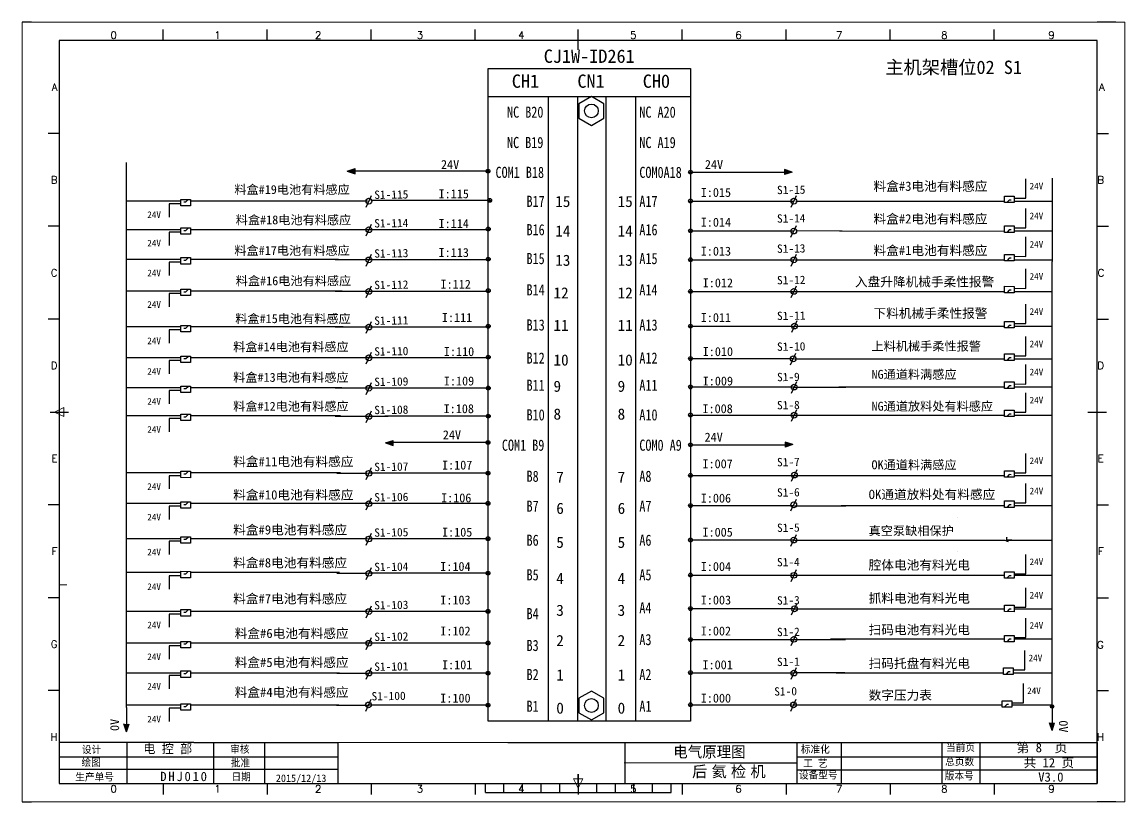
# Model space of a CAD drawing. Extents: x -471 to 3265, y -2399 to 467.
# Drawn here: x 704 to 1298, y -955 to -535 of the extents above; entities that cross this region are included whole.
import ezdxf
from ezdxf.enums import TextEntityAlignment as Align

# ---------------------------------------------------------------- set-up
doc = ezdxf.new("R2010")
doc.units = 0
doc.header["$MEASUREMENT"] = 0
doc.linetypes.add('ACAD_ISO02W100', pattern=[15, 12, -3])
doc.layers.add('1', color=3, linetype='Continuous', lineweight=20)
doc.layers.add('AE_BOR', color=1, linetype='Continuous')
doc.layers.add('SYMS', color=7, linetype='Continuous')
doc.styles.add('HZ', font='SimSun.ttf', dxfattribs={"width": 0.8})
doc.styles.add('WD', font='romans.shx', dxfattribs={"bigfont": 'gbcbig.shx'})
doc.styles.add('样式 2', font='NSimSun.ttf')

# ---------------------------------------------------------------- blocks, each defined once
blk = doc.blocks.new('WDDOT')
blk.add_hatch(color=256).paths.add_polyline_path([(0.5, 0, 1), (-0.5, 0, 1)])
blk.add_circle((0, 0), 0.5)
blk = doc.blocks.new('gb_a2_a')
for p, q in [((584, 410), (25, 410)), ((25, 410), (25, 10)), ((584, 10), (584, 410)), ((25, 10), (584, 10))]:
    blk.add_line(p, q)
at = {"lineweight": 9, "ltscale": 0.1}
blk.add_line((25, 116.86), (29, 116.86), dxfattribs=at)
at = {"layer": 'AE_BOR', "lineweight": 30}
for p, q in [((10, 420), (4.93, 420)), ((594, 420), (584, 420)), ((4.93, 0), (10, 0)), ((594, 0), (584, 0))]:
    blk.add_line(p, q, dxfattribs=at)
at = {"layer": 'AE_BOR', "color": 1, "lineweight": 15}
for p, q in [((4.93, 420), (598.93, 420)), ((4.93, 0), (4.93, 420)), ((598.93, 420), (598.93, 0)), ((22.5, 210), (27.5, 212.5)), ((27.5, 207.5), (22.5, 210)), ((27.5, 212.5), (27.5, 207.5)), ((304.5, 7.5), (302, 12.5)), ((302, 12.5), (307, 12.5)), ((307, 12.5), (304.5, 7.5)), ((598.93, 0), (4.93, 0))]:
    blk.add_line(p, q, dxfattribs=at)
at = {"layer": 'AE_BOR'}
for p, q in [((81, 410), (81, 416)), ((137, 410), (137, 416)), ((193, 410), (193, 416)), ((249, 410), (249, 416)), ((304.5, 410), (304.5, 416)), ((360.5, 410), (360.5, 416)), ((416.5, 410), (416.5, 416)), ((472.5, 410), (472.5, 416)), ((528.5, 410), (528.5, 416)), ((25, 360), (19, 360)), ((584, 360), (590, 360)), ((25, 310), (19, 310)), ((584, 310), (590, 310)), ((25, 260), (19, 260)), ((584, 260), (590, 260)), ((25, 160), (19, 160)), ((584, 160), (590, 160)), ((25, 110), (19, 110)), ((584, 110), (590, 110)), ((25, 60), (19, 60)), ((584, 60), (590, 60)), ((81, 10), (81, 4)), ((137, 10), (137, 4)), ((193, 10), (193, 4)), ((249, 10), (249, 4)), ((304.5, 10), (304.5, 4)), ((360.5, 10), (360.5, 4)), ((416.5, 10), (416.5, 4)), ((472.5, 10), (472.5, 4)), ((528.5, 10), (528.5, 4))]:
    blk.add_line(p, q, dxfattribs=at)
at = {"layer": 'AE_BOR', "color": 2, "lineweight": 30}
for p, q in [((304.5, 405), (304.5, 415)), ((20, 210), (30, 210)), ((579, 210), (589, 210)), ((304.5, 10), (304.5, 15)), ((304.5, 15), (304.5, 5)), ((254.5, 5), (254.5, 10)), ((264.5, 5), (264.5, 10)), ((274.5, 5), (274.5, 10)), ((284.5, 5), (284.5, 10)), ((294.5, 5), (294.5, 10)), ((304.5, 10), (304.5, 5)), ((314.5, 5), (314.5, 10)), ((324.5, 5), (324.5, 10)), ((334.5, 5), (334.5, 10)), ((344.5, 5), (344.5, 10)), ((354.5, 5), (354.5, 10)), ((254.5, 5), (354.5, 5))]:
    blk.add_line(p, q, dxfattribs=at)
at = {"layer": 'AE_BOR', "style": 'WD'}
for s, p in [('0', (54.27, 411)), ('1', (110.12, 411)), ('2', (164.42, 411)), ('3', (219.22, 411)), ('4', (273.82, 411)), ('5', (334.12, 411)), ('6', (390.81, 411)), ('7', (445.01, 411)), ('8', (501.67, 411)), ('9', (559.4, 411)), ('0', (54.27, 5)), ('1', (110.12, 5)), ('2', (164.42, 5)), ('3', (219.22, 5)), ('4', (273.82, 5)), ('5', (334.12, 5)), ('6', (390.81, 5)), ('7', (445.01, 5)), ('8', (501.67, 5)), ('9', (559.4, 5))]:
    blk.add_text(s, height=4, dxfattribs=at).set_placement(p, align=Align.CENTER)
for s, p in [('A', (24, 385)), ('A', (588.05, 385)), ('B', (24, 335)), ('B', (587.67, 335)), ('C', (24, 285)), ('C', (587.86, 285)), ('D', (24, 235)), ('D', (587.67, 235)), ('E', (24, 185)), ('E', (587.48, 185)), ('F', (24, 135)), ('F', (587.48, 135)), ('F', (587.48, 135)), ('G', (24, 85)), ('G', (587.48, 84.56)), ('H', (24, 35)), ('H', (587.67, 35))]:
    blk.add_text(s, height=4, dxfattribs=at).set_placement(p, align=Align.MIDDLE_RIGHT)
blk = doc.blocks.new('*U109')
at = {"linetype": 'ByBlock'}
for p, q in [((-1911.92, -782.07), (-1910.06, -782.07)), ((-1910.06, -782.07), (-1908.18, -782.88)), ((-1909.23, -780.45), (-1909.23, -780.67)), ((-1909.23, -780.45), (-1908.92, -780.84)), ((-1909.23, -780.84), (-1909.23, -781.05)), ((-1909.23, -781.23), (-1909.23, -781.44)), ((-1909.23, -781.61), (-1909.23, -781.83)), ((-1909.23, -782), (-1909.23, -782.21)), ((-1909.23, -782.38), (-1909.23, -782.43)), ((-1908.52, -783.07), (-1908.52, -782.07)), ((-1906.25, -782.07), (-1908.52, -782.07))]:
    blk.add_line(p, q, dxfattribs=at)

msp = doc.modelspace()

# ---------------------------------------------------------------- hatches: boundary and pattern name
for points in [[(879.56, -615.74), (883.8, -614.38), (883.8, -617.1)], [(1119.28, -616.26), (1115.04, -617.62), (1115.04, -614.9)], [(900.14, -762.09), (904.38, -760.73), (904.38, -763.45)], [(1119.65, -763), (1115.41, -764.36), (1115.41, -761.64)], [(760.72, -917.62), (759.36, -913.38), (762.08, -913.38)], [(1259.25, -917.03), (1257.89, -912.79), (1260.61, -912.79)]]:
    msp.add_hatch(color=256).paths.add_polyline_path(points)
h = msp.add_hatch(color=256)
edge = h.paths.add_edge_path()
edge.add_arc((1259.23, -904.06), 0.944, 0, 360)

# ---------------------------------------------------------------- linework, layer by layer
for p, q in [((955.43, -575.56), (1064.5, -575.56)), ((760.7, -904.65), (760.7, -611.16)), ((879.56, -615.74), (883.8, -614.38)), ((879.56, -615.74), (883.8, -617.1)), ((955.43, -615.71), (883.71, -615.71)), ((883.8, -617.1), (883.8, -614.38)), ((1064.5, -616.28), (1115.27, -616.28)), ((1119.28, -616.26), (1115.04, -614.9)), ((1115.04, -614.9), (1115.04, -617.62)), ((1119.28, -616.26), (1115.04, -617.62)), ((889.8, -635.21), (892.75, -628.82)), ((1118.7, -635.21), (1121.65, -628.82)), ((1233.62, -632.66), (1233.63, -629.18)), ((1233.63, -629.18), (1238.85, -629.19)), ((1238.85, -629.19), (1238.84, -632.67)), ((789.98, -631.81), (760.7, -631.81)), ((789.97, -634.4), (789.98, -630.91)), ((795.19, -634.41), (789.97, -634.4)), ((789.98, -630.91), (795.2, -630.93)), ((795.2, -630.93), (795.19, -634.41)), ((876.64, -631.81), (795.2, -631.81)), ((873.13, -631.74), (890.45, -631.74)), ((956.31, -631.47), (892.34, -631.47)), ((1064.5, -631.82), (1119.79, -631.82)), ((1145.56, -631.92), (1233.63, -631.84)), ((1238.84, -632.67), (1233.62, -632.66)), ((1238.84, -631.84), (1259.17, -631.82)), ((789.98, -647.27), (760.7, -647.27)), ((789.97, -649.71), (789.98, -646.22)), ((789.98, -646.22), (795.2, -646.24)), ((795.2, -646.24), (795.19, -649.72)), ((874.2, -647.27), (795.2, -647.27)), ((873.13, -647.19), (955.19, -647.19)), ((889.8, -650.59), (892.75, -644.2)), ((1118.58, -651.3), (1121.53, -644.92)), ((1233.62, -648.71), (1233.63, -645.22)), ((1233.63, -645.22), (1238.85, -645.24)), ((1238.85, -645.24), (1238.84, -648.72)), ((795.19, -649.72), (789.97, -649.71)), ((1064.44, -647.88), (1119.67, -647.88)), ((1146.09, -648), (1121.22, -647.94)), ((1144.9, -648), (1233.63, -647.9)), ((1238.84, -648.72), (1233.62, -648.71)), ((1238.84, -647.9), (1259.17, -647.88)), ((789.98, -663.35), (760.7, -663.35)), ((789.97, -665.78), (789.98, -662.3)), ((789.98, -662.3), (795.2, -662.31)), ((795.2, -662.31), (795.19, -665.8)), ((874.83, -663.35), (795.2, -663.35)), ((873.13, -663.38), (955.62, -663.38)), ((889.8, -666.83), (892.75, -660.44)), ((1064.5, -663.45), (1120.04, -663.45)), ((1118.7, -666.83), (1121.65, -660.44)), ((1143.29, -663.45), (1233.63, -663.45)), ((1233.62, -664.01), (1233.63, -660.53)), ((1238.84, -664.02), (1233.62, -664.01)), ((1233.63, -660.53), (1238.85, -660.54)), ((1238.85, -660.54), (1238.84, -664.02)), ((1238.84, -663.45), (1259.19, -663.45)), ((1259.23, -731.92), (1259.23, -664.39)), ((795.19, -665.8), (789.97, -665.78)), ((789.98, -680.35), (760.7, -680.35)), ((789.97, -682.75), (789.98, -679.27)), ((795.19, -682.77), (789.97, -682.75)), ((789.98, -679.27), (795.2, -679.29)), ((795.2, -679.29), (795.19, -682.77)), ((876.82, -680.35), (795.2, -680.35)), ((873.13, -680.37), (955.51, -680.37)), ((889.8, -683.8), (892.75, -677.41)), ((1064.5, -680.48), (1119.93, -680.48)), ((1118.7, -683.8), (1121.65, -677.41)), ((1233.62, -681.24), (1233.63, -677.76)), ((1238.84, -681.25), (1233.62, -681.24)), ((1233.63, -677.76), (1238.85, -677.77)), ((1238.85, -677.77), (1238.84, -681.25)), ((789.98, -699.53), (760.7, -699.53)), ((789.97, -702.33), (789.98, -698.85)), ((789.98, -698.85), (795.2, -698.86)), ((795.2, -698.86), (795.19, -702.34)), ((877.34, -699.53), (795.2, -699.53)), ((873.13, -699.51), (955.51, -699.51)), ((889.8, -703.02), (892.75, -696.63)), ((1064.5, -699.21), (1119.93, -699.21)), ((1119, -702.48), (1121.95, -696.1)), ((1233.62, -700.19), (1233.63, -696.71)), ((1238.84, -700.2), (1233.62, -700.19)), ((1233.63, -696.71), (1238.85, -696.72)), ((1238.85, -696.72), (1238.84, -700.2)), ((795.19, -702.34), (789.97, -702.33)), ((789.98, -716.21), (760.7, -716.21)), ((789.97, -718.8), (789.98, -715.32)), ((789.98, -715.32), (795.2, -715.34)), ((795.2, -715.34), (795.19, -718.82)), ((875.14, -716.21), (795.2, -716.21)), ((873.13, -716.17), (955.4, -716.17)), ((889.8, -719.58), (892.75, -713.2)), ((1064.5, -716.68), (1119.93, -716.68)), ((1118.34, -720.12), (1121.3, -713.73)), ((1233.62, -717.63), (1233.63, -714.15)), ((1238.84, -717.65), (1233.62, -717.63)), ((1233.63, -714.15), (1238.85, -714.17)), ((1238.85, -714.17), (1238.84, -717.65)), ((795.19, -718.82), (789.97, -718.8)), ((889.8, -735.96), (892.75, -729.58)), ((1118.82, -735.31), (1121.77, -728.93)), ((1233.62, -732.75), (1233.63, -729.27)), ((1233.63, -729.27), (1238.85, -729.28)), ((1238.85, -729.28), (1238.84, -732.76)), ((789.98, -732.5), (760.7, -732.5)), ((789.97, -734.97), (789.98, -731.49)), ((795.19, -734.99), (789.97, -734.97)), ((789.98, -731.49), (795.2, -731.5)), ((795.2, -731.5), (795.19, -734.99)), ((876.61, -732.5), (795.2, -732.5)), ((873.13, -732.51), (901.49, -732.51)), ((956.31, -732.56), (899.73, -732.56)), ((1064.5, -731.92), (1119.93, -731.92)), ((1238.84, -732.76), (1233.62, -732.75)), ((1259.23, -904.06), (1259.23, -731.92)), ((789.98, -747.57), (760.7, -747.57)), ((789.97, -750.06), (789.98, -746.58)), ((789.98, -746.58), (795.2, -746.59)), ((795.2, -746.59), (795.19, -750.08)), ((876.02, -747.57), (795.2, -747.57)), ((873.13, -747.64), (901.65, -747.64)), ((889.8, -751.11), (892.75, -744.72)), ((956.31, -747.7), (899.83, -747.7)), ((1064.5, -747.07), (1119.93, -747.07)), ((1118.82, -750.46), (1121.77, -744.07)), ((1233.62, -747.91), (1233.63, -744.43)), ((1238.84, -747.93), (1233.62, -747.91)), ((1233.63, -744.43), (1238.85, -744.44)), ((1238.85, -744.44), (1238.84, -747.93)), ((795.19, -750.08), (789.97, -750.06)), ((900.14, -762.09), (904.38, -760.73)), ((900.14, -762.09), (904.38, -763.45)), ((955.43, -761.87), (904.23, -761.87)), ((904.38, -763.45), (904.38, -760.73)), ((1064.5, -763.12), (1115.27, -763.12)), ((1119.65, -763), (1115.41, -761.64)), ((1115.41, -761.64), (1115.41, -764.36)), ((1119.65, -763), (1115.41, -764.36)), ((789.97, -780.8), (789.98, -777.32)), ((789.98, -777.32), (795.2, -777.34)), ((795.2, -777.34), (795.19, -780.82)), ((889.8, -781.79), (892.75, -775.4)), ((1118.94, -782.75), (1121.89, -776.36)), ((1233.62, -780.56), (1233.63, -777.07)), ((1233.63, -777.07), (1238.85, -777.09)), ((1238.85, -777.09), (1238.84, -780.57)), ((789.98, -778.27), (760.7, -778.27)), ((795.19, -780.82), (789.97, -780.8)), ((875.89, -778.27), (795.2, -778.27)), ((874.01, -778.35), (890.5, -778.35)), ((955.43, -778.4), (891.3, -778.4)), ((1064.5, -779.58), (1119.93, -779.58)), ((1238.84, -780.57), (1233.62, -780.56)), ((789.98, -794.65), (760.7, -794.65)), ((789.97, -797.27), (789.98, -793.79)), ((789.98, -793.79), (795.2, -793.8)), ((795.2, -793.8), (795.19, -797.28)), ((875.88, -794.65), (795.2, -794.65)), ((874.01, -794.6), (890.72, -794.6)), ((889.8, -798.13), (892.75, -791.74)), ((955.43, -794.65), (891.3, -794.65)), ((1064.5, -795.84), (1119.93, -795.84)), ((1118.58, -798.73), (1121.53, -792.34)), ((1233.62, -796.82), (1233.63, -793.34)), ((1233.63, -793.34), (1238.85, -793.35)), ((1238.85, -793.35), (1238.84, -796.84)), ((795.19, -797.28), (789.97, -797.27)), ((1238.84, -796.84), (1233.62, -796.82)), ((1208.04, -802.46), (1208.04, -802.46)), ((789.98, -813.69), (760.7, -813.69)), ((789.97, -816.09), (789.98, -812.61)), ((789.98, -812.61), (795.2, -812.62)), ((795.2, -812.62), (795.19, -816.1)), ((875.32, -813.69), (795.2, -813.69)), ((874.01, -813.63), (890.45, -813.63)), ((889.8, -817.14), (892.75, -810.75)), ((955.43, -813.69), (891.3, -813.69)), ((1118.58, -817.74), (1121.53, -811.35)), ((795.19, -816.1), (789.97, -816.09)), ((1064.5, -814.37), (1119.93, -814.37)), ((1208.04, -820.46), (1208.04, -820.46)), ((789.97, -834.72), (789.98, -831.24)), ((789.98, -831.24), (795.2, -831.25)), ((795.2, -831.25), (795.19, -834.73)), ((889.8, -835.65), (892.75, -829.26)), ((1118.62, -836.72), (1121.58, -830.33)), ((1233.62, -834.96), (1233.63, -831.48)), ((1233.63, -831.48), (1238.85, -831.49)), ((1238.85, -831.49), (1238.84, -834.97)), ((789.98, -831.95), (760.7, -831.95)), ((795.19, -834.73), (789.97, -834.72)), ((875.36, -831.95), (795.2, -831.95)), ((874.05, -832.18), (890.52, -832.18)), ((955.43, -832.24), (891.33, -832.24)), ((1064.5, -833.27), (1119.93, -833.27)), ((1238.84, -834.97), (1233.62, -834.96)), ((1118.93, -854.74), (1121.88, -848.35)), ((789.98, -852.82), (760.7, -852.82)), ((789.97, -855.35), (789.98, -851.87)), ((795.19, -855.37), (789.97, -855.35)), ((789.98, -851.87), (795.2, -851.88)), ((795.2, -851.88), (795.19, -855.37)), ((875.92, -852.82), (795.2, -852.82)), ((874.05, -852.76), (890.5, -852.76)), ((889.8, -856.26), (892.75, -849.87)), ((955.43, -852.82), (891.33, -852.82)), ((1064.5, -851.32), (1119.93, -851.32)), ((1233.62, -852.96), (1233.63, -849.48)), ((1238.84, -852.97), (1233.62, -852.96)), ((1233.63, -849.48), (1238.85, -849.49)), ((1238.85, -849.49), (1238.84, -852.97)), ((889.8, -873.26), (892.75, -866.88)), ((1118.7, -871.19), (1121.65, -864.81)), ((1233.62, -869.23), (1233.63, -865.75)), ((1233.63, -865.75), (1238.85, -865.77)), ((1238.85, -865.77), (1238.84, -869.25)), ((789.98, -869.86), (760.7, -869.86)), ((789.97, -872.44), (789.98, -868.96)), ((795.19, -872.45), (789.97, -872.44)), ((789.98, -868.96), (795.2, -868.97)), ((795.2, -868.97), (795.19, -872.45)), ((876.19, -869.86), (795.2, -869.86)), ((874.33, -869.8), (890.95, -869.8)), ((955.43, -869.86), (891.61, -869.86)), ((1064.5, -868.01), (1119.76, -868.01)), ((1238.84, -869.25), (1233.62, -869.23)), ((789.97, -888.39), (789.98, -884.9)), ((789.98, -884.9), (795.2, -884.92)), ((795.2, -884.92), (795.19, -888.4)), ((889.8, -889.36), (892.75, -882.97)), ((1118.7, -889.36), (1121.65, -882.97)), ((1233.08, -886.77), (1233.09, -883.29)), ((1233.09, -883.29), (1238.31, -883.3)), ((1238.31, -883.3), (1238.3, -886.78)), ((789.98, -886.07), (760.7, -886.07)), ((795.19, -888.4), (789.97, -888.39)), ((875.35, -886.07), (795.2, -886.07)), ((874.05, -886.01), (890.65, -886.01)), ((955.43, -886.07), (891.33, -886.07)), ((1064.5, -885.83), (1119.76, -885.83)), ((1238.3, -886.78), (1233.08, -886.77)), ((789.97, -906.07), (789.98, -902.59)), ((789.98, -902.59), (795.2, -902.6)), ((795.2, -902.6), (795.19, -906.08)), ((889.58, -906.53), (892.51, -900.13)), ((1118.48, -906.53), (1121.41, -900.13)), ((1232.3, -904.41), (1232.31, -900.93)), ((1232.31, -900.93), (1237.53, -900.95)), ((1237.53, -900.95), (1237.52, -904.43)), ((789.98, -903.31), (760.7, -903.31)), ((760.7, -904.65), (760.7, -913.36)), ((795.19, -906.08), (789.97, -906.07)), ((875.08, -903.31), (795.2, -903.31)), ((873.77, -903.25), (890.46, -903.25)), ((955.43, -903.31), (891.06, -903.31)), ((1064.5, -903.1), (1119.2, -903.1)), ((1237.52, -904.43), (1232.3, -904.41)), ((1259.23, -904.06), (1259.23, -912.77)), ((760.72, -917.62), (759.36, -913.38)), ((760.72, -917.62), (762.08, -913.38)), ((1259.25, -917.03), (1257.89, -912.79)), ((1259.25, -917.03), (1260.61, -912.79)), ((796.97, -923.44), (724.53, -923.44)), ((724.53, -923.44), (724.53, -945.44)), ((760.81, -923.44), (760.81, -945.44)), ((796.97, -923.44), (874.58, -923.44)), ((807.57, -923.44), (807.57, -945.44)), ((835.02, -923.44), (835.02, -945.44)), ((874.58, -923.44), (874.58, -945.44)), ((966.07, -923.44), (1085.97, -923.44)), ((1029.13, -923.44), (1029.13, -945.44)), ((1085.97, -923.44), (1223.54, -923.44)), ((1121.76, -923.44), (1121.76, -945.44)), ((1223.54, -923.44), (1283.53, -923.44)), ((1085.97, -934.44), (1121.73, -934.44)), ((724.53, -945.44), (1283.53, -945.44))]:
    msp.add_line(p, q)
at = {"lineweight": -3}
for p, q in [((954.39, -615.71), (956.47, -615.71)), ((955.43, -614.67), (955.43, -616.75)), ((1063.47, -616.28), (1065.54, -616.28)), ((1064.5, -615.24), (1064.5, -617.31)), ((955.27, -631.47), (957.35, -631.47)), ((956.31, -630.43), (956.31, -632.51)), ((1063.47, -631.82), (1065.54, -631.82)), ((1064.5, -630.78), (1064.5, -632.86)), ((954.51, -646.93), (956.59, -646.93)), ((955.55, -645.89), (955.55, -647.97)), ((1064.5, -646.84), (1064.5, -648.91)), ((1063.47, -647.88), (1065.54, -647.88)), ((954.51, -663.11), (956.59, -663.11)), ((955.55, -662.07), (955.55, -664.15)), ((1063.47, -663.45), (1065.54, -663.45)), ((1064.5, -662.41), (1064.5, -664.49)), ((954.51, -680.11), (956.59, -680.11)), ((955.55, -679.07), (955.55, -681.15)), ((1063.47, -680.48), (1065.54, -680.48)), ((1064.5, -679.44), (1064.5, -681.52)), ((954.51, -699.25), (956.59, -699.25)), ((955.55, -698.21), (955.55, -700.29)), ((1063.47, -699.21), (1065.54, -699.21)), ((1064.5, -698.17), (1064.5, -700.25)), ((954.51, -715.91), (956.59, -715.91)), ((955.55, -714.87), (955.55, -716.95)), ((1063.47, -716.68), (1065.54, -716.68)), ((1064.5, -715.64), (1064.5, -717.72)), ((954.51, -732.56), (956.59, -732.56)), ((955.55, -731.53), (955.55, -733.6)), ((1063.47, -731.92), (1065.54, -731.92)), ((1064.5, -730.88), (1064.5, -732.95)), ((954.51, -747.7), (956.59, -747.7)), ((955.55, -746.66), (955.55, -748.74)), ((1063.47, -747.07), (1065.54, -747.07)), ((1064.5, -746.03), (1064.5, -748.11)), ((954.39, -761.87), (956.47, -761.87)), ((955.43, -760.83), (955.43, -762.91)), ((1063.47, -763.12), (1065.54, -763.12)), ((1064.5, -762.08), (1064.5, -764.15)), ((955.43, -777.36), (955.43, -779.44)), ((954.39, -778.4), (956.47, -778.4)), ((1063.47, -779.58), (1065.54, -779.58)), ((1064.5, -778.54), (1064.5, -780.61)), ((954.39, -794.65), (956.47, -794.65)), ((955.43, -793.62), (955.43, -795.69)), ((1063.47, -795.84), (1065.54, -795.84)), ((1064.5, -794.8), (1064.5, -796.88)), ((954.39, -813.69), (956.47, -813.69)), ((955.43, -812.65), (955.43, -814.73)), ((1064.5, -813.33), (1064.5, -815.41)), ((1063.47, -814.37), (1065.54, -814.37)), ((955.43, -831.2), (955.43, -833.28)), ((954.39, -832.24), (956.47, -832.24)), ((1063.47, -833.27), (1065.54, -833.27)), ((1064.5, -832.23), (1064.5, -834.31)), ((954.39, -852.82), (956.47, -852.82)), ((955.43, -851.78), (955.43, -853.86)), ((1063.47, -851.32), (1065.54, -851.32)), ((1064.5, -850.29), (1064.5, -852.36)), ((1064.5, -866.97), (1064.5, -869.05)), ((954.39, -869.86), (956.47, -869.86)), ((955.43, -868.82), (955.43, -870.9)), ((1063.47, -868.01), (1065.54, -868.01)), ((955.43, -885.03), (955.43, -887.11)), ((1064.5, -884.79), (1064.5, -886.86)), ((954.39, -886.07), (956.47, -886.07)), ((1063.47, -885.83), (1065.54, -885.83)), ((955.43, -902.27), (955.43, -904.34)), ((1064.5, -902.06), (1064.5, -904.13)), ((954.39, -903.31), (956.47, -903.31)), ((1063.47, -903.1), (1065.54, -903.1))]:
    msp.add_line(p, q, dxfattribs=at)
at = {"linetype": 'ACAD_ISO02W100'}
for p, q in [((1245.11, -630.27), (1245.14, -619.82)), ((783.71, -633.32), (783.68, -640.45)), ((789.98, -633.34), (783.71, -633.32)), ((791.67, -632.3), (792.68, -632.3)), ((792.68, -632.3), (793.87, -631.07)), ((1236.15, -631.29), (1234.95, -632.52)), ((1237.15, -631.29), (1236.15, -631.29)), ((1238.85, -630.25), (1245.11, -630.27)), ((1245.11, -646.31), (1245.14, -635.87)), ((792.68, -647.61), (793.87, -646.38)), ((1236.15, -647.34), (1234.95, -648.56)), ((1237.15, -647.34), (1236.15, -647.34)), ((1238.85, -646.3), (1245.11, -646.31)), ((783.71, -648.63), (783.68, -655.76)), ((789.98, -648.65), (783.71, -648.63)), ((791.67, -647.61), (792.68, -647.61)), ((1245.11, -661.61), (1245.14, -651.17)), ((783.71, -664.71), (783.68, -671.84)), ((789.98, -664.73), (783.71, -664.71)), ((791.67, -663.68), (792.68, -663.69)), ((792.68, -663.69), (793.87, -662.46)), ((1236.15, -662.64), (1234.95, -663.86)), ((1237.15, -662.64), (1236.15, -662.64)), ((1238.85, -661.6), (1245.11, -661.61)), ((1245.11, -678.85), (1245.14, -668.4)), ((783.71, -681.68), (783.68, -688.81)), ((789.98, -681.7), (783.71, -681.68)), ((791.67, -680.65), (792.68, -680.66)), ((792.68, -680.66), (793.87, -679.43)), ((1236.15, -679.87), (1234.95, -681.1)), ((1237.15, -679.87), (1236.15, -679.87)), ((1238.85, -678.83), (1245.11, -678.85)), ((1245.11, -697.79), (1245.14, -687.35)), ((791.67, -700.23), (792.68, -700.23)), ((792.68, -700.23), (793.87, -699)), ((1236.15, -698.82), (1234.95, -700.05)), ((1237.15, -698.82), (1236.15, -698.82)), ((1238.85, -697.78), (1245.11, -697.79)), ((783.71, -701.26), (783.68, -708.38)), ((789.98, -701.27), (783.71, -701.26)), ((1245.11, -715.24), (1245.14, -704.8)), ((783.71, -717.73), (783.68, -724.86)), ((789.98, -717.75), (783.71, -717.73)), ((791.67, -716.7), (792.68, -716.71)), ((792.68, -716.71), (793.87, -715.48)), ((1236.15, -716.26), (1234.95, -717.49)), ((1237.15, -716.27), (1236.15, -716.26)), ((1238.85, -715.22), (1245.11, -715.24)), ((1245.11, -730.36), (1245.14, -719.91)), ((1238.85, -730.34), (1245.11, -730.36)), ((783.71, -733.9), (783.68, -741.02)), ((789.98, -733.91), (783.71, -733.9)), ((791.67, -732.87), (792.68, -732.87)), ((792.68, -732.87), (793.87, -731.65)), ((1236.15, -731.38), (1234.95, -732.61)), ((1237.15, -731.38), (1236.15, -731.38)), ((1245.11, -745.52), (1245.14, -735.07)), ((791.67, -747.96), (792.68, -747.96)), ((792.68, -747.96), (793.87, -746.74)), ((1236.15, -746.54), (1234.95, -747.77)), ((1237.15, -746.54), (1236.15, -746.54)), ((1238.85, -745.5), (1245.11, -745.52)), ((783.71, -748.99), (783.68, -756.11)), ((789.98, -749), (783.71, -748.99)), ((1245.11, -778.16), (1245.14, -767.72)), ((792.68, -778.71), (793.87, -777.48)), ((783.71, -779.73), (783.68, -786.86)), ((789.98, -779.75), (783.71, -779.73)), ((791.67, -778.7), (792.68, -778.71)), ((1236.15, -779.18), (1234.95, -780.41)), ((1237.15, -779.19), (1236.15, -779.18)), ((1238.85, -778.14), (1245.11, -778.16)), ((1245.11, -794.43), (1245.14, -783.98)), ((791.67, -795.17), (792.68, -795.17)), ((792.68, -795.17), (793.87, -793.94)), ((1236.15, -795.45), (1234.95, -796.68)), ((1237.15, -795.45), (1236.15, -795.45)), ((1238.85, -794.41), (1245.11, -794.43)), ((783.71, -796.2), (783.68, -803.32)), ((789.98, -796.21), (783.71, -796.2)), ((792.68, -813.99), (793.87, -812.76)), ((783.71, -815.02), (783.68, -822.14)), ((789.98, -815.03), (783.71, -815.02)), ((791.67, -813.99), (792.68, -813.99)), ((1245.11, -832.57), (1245.14, -822.12)), ((792.68, -832.62), (793.87, -831.39)), ((783.71, -833.65), (783.68, -840.77)), ((789.98, -833.66), (783.71, -833.65)), ((791.67, -832.62), (792.68, -832.62)), ((1236.15, -833.59), (1234.95, -834.82)), ((1237.15, -833.59), (1236.15, -833.59)), ((1238.85, -832.55), (1245.11, -832.57)), ((1245.11, -850.57), (1245.14, -840.12)), ((783.71, -854.28), (783.68, -861.4)), ((789.98, -854.29), (783.71, -854.28)), ((791.67, -853.25), (792.68, -853.25)), ((792.68, -853.25), (793.87, -852.03)), ((1236.15, -851.59), (1234.95, -852.82)), ((1237.15, -851.59), (1236.15, -851.59)), ((1238.85, -850.55), (1245.11, -850.57)), ((1245.11, -866.84), (1245.14, -856.39)), ((1238.85, -866.82), (1245.11, -866.84)), ((783.71, -871.36), (783.68, -878.49)), ((789.98, -871.38), (783.71, -871.36)), ((791.67, -870.34), (792.68, -870.34)), ((792.68, -870.34), (793.87, -869.11)), ((1236.15, -867.86), (1234.95, -869.09)), ((1237.15, -867.86), (1236.15, -867.86)), ((1244.57, -884.38), (1244.6, -873.93)), ((1238.3, -884.36), (1244.57, -884.38)), ((783.71, -887.31), (783.68, -894.44)), ((789.98, -887.33), (783.71, -887.31)), ((791.67, -886.29), (792.68, -886.29)), ((792.68, -886.29), (793.87, -885.06)), ((1235.6, -885.4), (1234.41, -886.63)), ((1236.61, -885.4), (1235.6, -885.4)), ((1243.79, -902.02), (1243.82, -891.58)), ((792.68, -903.97), (793.87, -902.74)), ((1237.52, -902), (1243.79, -902.02)), ((783.71, -905), (783.68, -912.12)), ((789.98, -905.01), (783.71, -905)), ((791.67, -903.97), (792.68, -903.97)), ((1234.82, -903.04), (1233.63, -904.27)), ((1235.83, -903.05), (1234.82, -903.04))]:
    msp.add_line(p, q, dxfattribs=at)
at = {"lineweight": -3, "ltscale": 0.5}
for p, q in [((1259.23, -619.58), (1259.23, -664.39)), ((1121.22, -631.92), (1145.56, -631.92)), ((1120.8, -663.45), (1145.85, -663.45)), ((1120.45, -680.54), (1148.14, -680.54)), ((1140.49, -680.51), (1233.63, -680.51)), ((1238.84, -680.51), (1259.22, -680.51)), ((1120.45, -699.28), (1148.14, -699.28)), ((1141.69, -699.25), (1233.63, -699.25)), ((1238.84, -699.25), (1259.22, -699.25)), ((1120.45, -716.75), (1148.14, -716.75)), ((1140.29, -716.72), (1233.63, -716.72)), ((1238.84, -716.72), (1259.22, -716.72)), ((1120.45, -731.98), (1148.14, -731.98)), ((1144.29, -731.95), (1233.63, -731.95)), ((1238.84, -731.95), (1259.22, -731.95)), ((1120.45, -747.14), (1148.14, -747.14)), ((1143.29, -747.11), (1233.63, -747.11)), ((1238.84, -747.11), (1259.22, -747.11)), ((1120.45, -779.64), (1148.14, -779.64)), ((1142.89, -779.61), (1233.63, -779.61)), ((1238.84, -779.61), (1259.22, -779.61)), ((1120.45, -795.91), (1148.14, -795.91)), ((1145.7, -795.88), (1233.63, -795.88)), ((1238.84, -795.88), (1259.22, -795.88)), ((1120.45, -814.44), (1148.14, -814.44)), ((1142.29, -814.41), (1233.76, -814.41)), ((1235.3, -814.41), (1259.22, -814.41)), ((1120.45, -833.34), (1148.14, -833.34)), ((1144.9, -833.31), (1233.63, -833.31)), ((1238.84, -833.31), (1259.22, -833.31)), ((1120.45, -851.39), (1148.14, -851.39)), ((1144.1, -851.36), (1233.63, -851.36)), ((1238.84, -851.36), (1259.22, -851.36)), ((1120.33, -867.87), (1148.02, -867.87)), ((1139.89, -867.63), (1233.63, -867.63)), ((1238.85, -867.63), (1259.18, -867.63)), ((1120.34, -885.78), (1147.68, -885.78)), ((1142.9, -885.87), (1233.09, -885.87)), ((1238.3, -885.87), (1259.2, -885.87)), ((1119.76, -903.1), (1147.68, -903.1)), ((1144.3, -903.09), (1232.3, -903.09)), ((1237.52, -903.09), (1259.23, -903.09))]:
    msp.add_line(p, q, dxfattribs=at)
at = {"lineweight": 9, "ltscale": 0.1}
for p, q in [((874.58, -923.44), (966.07, -923.44)), ((1028.76, -934.44), (1085.97, -934.44))]:
    msp.add_line(p, q, dxfattribs=at)
at = {"color": 0, "ltscale": 2}
for p, q in [((1145.65, -923.44), (1145.65, -945.44)), ((1220.23, -923.44), (1220.23, -945.44)), ((724.53, -931.12), (874.58, -931.06)), ((1121.84, -931.2), (1283.53, -931.13)), ((724.53, -937.82), (874.58, -937.82)), ((1121.73, -938.16), (1283.53, -938.16))]:
    msp.add_line(p, q, dxfattribs=at)
at = {"color": 0}
for p, q in [((1199.82, -923.44), (1199.82, -945.44)), ((1283.53, -923.44), (1283.53, -945.44))]:
    msp.add_line(p, q, dxfattribs=at)
for points in [[(955.43, -560.39), (1064.5, -560.39), (1064.5, -911.88), (955.43, -911.88)], [(987.99, -575.48), (1034.8, -575.48), (1034.8, -911.88), (987.99, -911.88)], [(1003.74, -575.56), (1018.87, -575.56), (1018.87, -911.88), (1003.74, -911.88)], [(1011.12, -575.56), (1004.41, -579.44), (1004.41, -587.19), (1011.12, -591.06), (1017.84, -587.19), (1017.84, -579.44)], [(1011.12, -895.76), (1004.41, -899.64), (1004.41, -907.39), (1011.12, -911.26), (1017.84, -907.39), (1017.84, -899.64)]]:
    msp.add_lwpolyline(points, close=True)
for centre, radius in [((1011.12, -583.31), 3.71), ((1011.12, -903.51), 3.71), ((1259.23, -904.06), 0.944)]:
    msp.add_circle(centre, radius)
at = {"lineweight": -3}
for centre in [(955.43, -615.71), (1064.5, -616.28), (956.31, -631.47), (1064.5, -631.82), (955.55, -646.93), (1064.5, -647.88), (955.55, -663.11), (1064.5, -663.45), (955.55, -680.11), (1064.5, -680.48), (955.55, -699.25), (1064.5, -699.21), (955.55, -715.91), (1064.5, -716.68), (955.55, -732.56), (1064.5, -731.92), (955.55, -747.7), (1064.5, -747.07), (955.43, -761.87), (1064.5, -763.12), (955.43, -778.4), (1064.5, -779.58), (955.43, -794.65), (1064.5, -795.84), (955.43, -813.69), (1064.5, -814.37), (955.43, -832.24), (1064.5, -833.27), (955.43, -852.82), (1064.5, -851.32), (1064.5, -868.01), (955.43, -869.86), (955.43, -886.07), (1064.5, -885.83), (955.43, -903.31), (1064.5, -903.1)]:
    msp.add_circle(centre, 1.04, dxfattribs=at)
at = {"color": 6}
for centre in [(891.3, -631.89), (1120.2, -631.89), (891.3, -647.28), (1120.08, -647.99), (891.3, -663.52), (1120.2, -663.52), (891.3, -680.48), (1120.2, -680.48), (891.3, -699.7), (1120.5, -699.17), (891.3, -716.27), (1119.85, -716.8), (1120.32, -732), (891.3, -732.65), (891.3, -747.8), (1120.32, -747.15), (891.3, -778.48), (1120.44, -779.44), (891.3, -794.82), (1120.08, -795.42), (891.3, -813.83), (1120.08, -814.43), (891.3, -832.34), (1120.13, -833.4), (891.3, -852.95), (1120.43, -851.43), (1120.2, -867.88), (891.3, -869.95), (891.3, -886.04), (1120.2, -886.04), (891.07, -903.21), (1119.97, -903.21)]:
    msp.add_circle(centre, 1.54, dxfattribs=at)

# ---------------------------------------------------------------- block references
msp.add_blockref('gb_a2_a', (699.53, -955.44))
at = {"linetype": 'ByBlock'}
msp.add_blockref('*U109', (3143.82, -32.33), dxfattribs=at)
at = {"layer": 'SYMS', "color": 0, "lineweight": -3, "xscale": 1.199999999999818, "yscale": 1.199999999999818, "zscale": 1.2}
msp.add_blockref('WDDOT', (1259.23, -904.06), dxfattribs=at)
at = {"layer": 'SYMS', "lineweight": -3, "xscale": 1.199999999999818, "yscale": 1.199999999999818, "zscale": 1.2}
msp.add_blockref('WDDOT', (1259.23, -904.06), dxfattribs=at)

# ---------------------------------------------------------------- texts
at = {"attachment_point": 1}
for s, insert, char_height, width in [('{\\fFangSong|b0|i0|c134|p49;CJ1W-ID261}', (985.44, -550.22), 7.2, 38.5041), ('{\\fFangSong|b0|i0|c134|p49;主机架槽位02 S1}', (1169.4, -556.2), 7.2, 90.9442), ('{\\fFangSong|b0|i0|c134|p49;CH1}', (968.24, -563.66), 7.2, 38.5041), ('{\\fFangSong|b0|i0|c134|p49;CN1}', (1003.58, -563.66), 7.2, 38.5041), ('{\\fFangSong|b0|i0|c134|p49;CH0}', (1038.76, -563.66), 7.2, 38.5041), ('24V', (930.11, -609.72), 4.8, 10.8839), ('24V', (1072.24, -609.72), 4.8, 10.8839), ('{\\fSimSun|b0|i0|c134|p2;料盒#3电池有料感应}', (1163.05, -621.33), 5, 69.1288), ('24V', (1247.12, -621.99), 3.6, 13.1111), ('{\\fSimSun|b0|i0|c134|p2; I:115}', (925.53, -625.53), 4.8, 62.4153), ('{\\fSimSun|b0|i0|c134|p2;15}', (991.63, -629.04), 6, 4.47), ('{\\fSimSun|b0|i0|c134|p2;15}', (1025.22, -629.04), 6, 4.47), ('{\\fSimSun|b0|i0|c134|p2; I:015}', (1066.74, -624.78), 4.8, 62.4153), ('24V', (771.92, -637.38), 3.6, 13.1111), ('{\\fSimSun|b0|i0|c134|p2; I:014}', (1066.74, -640.84), 4.8, 62.4153), ('{\\fSimSun|b0|i0|c134|p2;料盒#2电池有料感应}', (1163.05, -638.92), 5, 69.1288), ('24V', (1247.12, -638.04), 3.6, 13.1111), ('{\\fSimSun|b0|i0|c134|p2; I:114}', (925.53, -641.58), 4.8, 62.4153), ('{\\fSimSun|b0|i0|c134|p2;14}', (991.63, -644.99), 6, 4.47), ('{\\fSimSun|b0|i0|c134|p2;14}', (1025.22, -644.99), 6, 4.47), ('24V', (771.92, -652.69), 3.6, 13.1111), ('24V', (1247.12, -653.34), 3.6, 13.1111), ('{\\fSimSun|b0|i0|c134|p2; I:113}', (925.53, -657.16), 4.8, 62.4153), ('{\\fSimSun|b0|i0|c134|p2; I:013}', (1066.74, -656.41), 4.8, 62.4153), ('{\\fSimSun|b0|i0|c134|p2;料盒#1电池有料感应}', (1163.05, -655.94), 5, 69.1288), ('{\\fSimSun|b0|i0|c134|p2;13}', (991.63, -660.71), 6, 4.47), ('{\\fSimSun|b0|i0|c134|p2;13}', (1025.22, -660.71), 6, 4.47), ('24V', (771.92, -668.77), 3.6, 13.1111), ('24V', (1247.12, -670.57), 3.6, 13.1111), ('{\\fSimSun|b0|i0|c134|p2; I:112}', (926.59, -674.24), 4.8, 62.4153), ('{\\fSimSun|b0|i0|c134|p2; I:012}', (1067.79, -673.49), 4.8, 62.4153), ('{\\fSimSun|b0|i0|c134|p2;入盘升降机械手柔性报警}', (1153.03, -672.82), 5, 80.2329), ('{\\fSimSun|b0|i0|c134|p2;12}', (990.69, -678.31), 6, 4.47), ('{\\fSimSun|b0|i0|c134|p2;12}', (1025.22, -678.31), 6, 4.47), ('24V', (771.92, -685.74), 3.6, 13.1111), ('{\\fSimSun|b0|i0|c134|p2;下料机械手柔性报警}', (1163.05, -689.76), 5, 69.1288), ('{\\fSimSun|b0|i0|c134|p2;料盒#15电池有料感应}', (819.31, -692.78), 4.8, 77.1389), ('{\\fSimSun|b0|i0|c134|p2; I:111}', (927.33, -692.17), 4.8, 62.4153), ('{\\fSimSun|b0|i0|c134|p2; I:011}', (1066.74, -692.17), 4.8, 62.4153), ('24V', (1247.12, -689.52), 3.6, 13.1111), ('{\\fSimSun|b0|i0|c134|p2;11}', (990.69, -695.74), 6, 4.47), ('{\\fSimSun|b0|i0|c134|p2;11}', (1025.22, -695.74), 6, 4.47), ('24V', (771.92, -705.31), 3.6, 13.1111), ('{\\fSimSun|b0|i0|c134|p2;上料机械手柔性报警}', (1161.97, -707.55), 4.8, 62.4153), ('{\\fSimSun|b0|i0|c134|p2;料盒#14电池有料感应}', (818.17, -707.94), 4.8, 69.1288), ('{\\fSimSun|b0|i0|c134|p2; I:110}', (928.39, -710.5), 4.8, 62.4153), ('{\\fSimSun|b0|i0|c134|p2; I:010}', (1067.79, -710.5), 4.8, 62.4153), ('24V', (1247.12, -706.97), 3.6, 13.1111), ('{\\fSimSun|b0|i0|c134|p2;10}', (990.69, -714.43), 6, 4.47), ('{\\fSimSun|b0|i0|c134|p2;10}', (1025.22, -714.43), 6, 4.47), ('24V', (771.92, -721.79), 3.6, 13.1111), ('{\\fSimSun|b0|i0|c134|p2;料盒#13电池有料感应}', (818.17, -724.38), 4.8, 69.1288), ('{\\fSimSun|b0|i0|c134|p2;NG通道料满感应}', (1161.97, -722.75), 4.8, 62.4153), ('24V', (1247.12, -722.08), 3.6, 13.1111), ('{\\fSimSun|b0|i0|c134|p2; I:109}', (928.39, -726.34), 4.8, 62.4153), ('{\\fSimSun|b0|i0|c134|p2;9}', (990.69, -728.57), 6, 4.47), ('{\\fSimSun|b0|i0|c134|p2;9}', (1025.22, -728.57), 6, 4.47), ('{\\fSimSun|b0|i0|c134|p2; I:009}', (1067.79, -726.34), 4.8, 62.4153), ('24V', (771.92, -737.95), 3.6, 13.1111), ('{\\fSimSun|b0|i0|c134|p2;料盒#12电池有料感应}', (818.17, -739.96), 4.8, 69.1288), ('{\\fSimSun|b0|i0|c134|p2; I:108}', (928.26, -741.26), 4.8, 62.4153), ('{\\fSimSun|b0|i0|c134|p2; I:008}', (1067.67, -741.26), 4.8, 62.4153), ('{\\fSimSun|b0|i0|c134|p2;NG通道放料处有料感应}', (1161.97, -739.94), 4.8, 72.4317), ('24V', (1247.12, -737.25), 3.6, 13.1111), ('{\\fSimSun|b0|i0|c134|p2;8}', (990.69, -743.54), 6, 4.47), ('{\\fSimSun|b0|i0|c134|p2;8}', (1025.22, -743.54), 6, 4.47), ('24V', (771.92, -753.04), 3.6, 13.1111), ('24V', (931.09, -755.33), 4.8, 10.8839), ('24V', (1072.06, -756.57), 4.8, 10.8839), ('{\\fSimSun|b0|i0|c134|p2;料盒#11电池有料感应}', (818.17, -769.64), 5, 69.1288), ('{\\fSimSun|b0|i0|c134|p2; I:107}', (927.38, -771.61), 4.8, 62.4153), (' I:007', (1067.67, -770.92), 4.8, 62.4153), ('{\\fSimSun|b0|i0|c134|p2;OK通道料满感应}', (1161.97, -771.47), 4.8, 62.4153), ('24V', (1247.12, -769.89), 3.6, 13.1111), ('{\\fSimSun|b0|i0|c134|p2;7}', (992.19, -777.53), 6, 4.47), ('{\\fSimSun|b0|i0|c134|p2;7}', (1025.22, -777.53), 6, 4.47), ('24V', (771.92, -783.79), 3.6, 13.1111), ('{\\fSimSun|b0|i0|c134|p2;料盒#10电池有料感应}', (818.17, -787.56), 5, 69.1288), ('{\\fSimSun|b0|i0|c134|p2; I:106}', (926.87, -789.28), 4.8, 62.4153), (' I:006', (1066.74, -789.41), 4.8, 62.4153), ('{\\fSimSun|b0|i0|c134|p2;OK通道放料处有料感应}', (1160.44, -787.34), 5, 77.1124), ('24V', (1247.12, -786.16), 3.6, 13.1111), ('{\\fSimSun|b0|i0|c134|p2;6}', (992.19, -794.3), 6, 4.47), ('{\\fSimSun|b0|i0|c134|p2;6}', (1025.22, -794.3), 6, 4.47), ('24V', (771.92, -800.25), 3.6, 13.1111), ('{\\fSimSun|b0|i0|c134|p2;料盒#9电池有料感应}', (818.17, -806.38), 5, 69.1288), ('{\\fSimSun|b0|i0|c134|p2; I:105}', (927.38, -807.75), 4.8, 62.4153), ('{\\fSimSun|b0|i0|c134|p2; I:005}', (1067.67, -807.75), 4.8, 62.4153), ('{\\fSimSun|b0|i0|c134|p2;真空泵缺相保护}', (1160.44, -806.99), 4.8, 62.4153), ('{\\fSimSun|b0|i0|c134|p2;5}', (992.19, -812.63), 6, 4.47), ('{\\fSimSun|b0|i0|c134|p2;5}', (1025.22, -812.63), 6, 4.47), ('24V', (771.92, -819.07), 3.6, 13.1111), ('{\\fSimSun|b0|i0|c134|p2;料盒#8电池有料感应}', (818.17, -824.13), 5, 69.1288), ('{\\fSimSun|b0|i0|c134|p2;腔体电池有料光电}', (1160.44, -825.32), 5, 85.1665), ('24V', (1247.12, -824.29), 3.6, 13.1111), ('{\\fSimSun|b0|i0|c134|p2; I:104}', (926.45, -826.23), 4.8, 62.4153), ('{\\fSimSun|b0|i0|c134|p2; I:004}', (1066.74, -826.23), 4.8, 62.4153), ('{\\fSimSun|b0|i0|c134|p2;4}', (992.19, -832.04), 6, 4.47), ('{\\fSimSun|b0|i0|c134|p2;4}', (1025.22, -832.04), 6, 4.47), ('24V', (771.92, -837.7), 3.6, 13.1111), ('{\\fSimSun|b0|i0|c134|p2;料盒#7电池有料感应}', (818.17, -843.48), 5, 69.1288), ('{\\fSimSun|b0|i0|c134|p2;抓料电池有料光电}', (1160.44, -843.19), 5, 62.4153), ('24V', (1247.12, -842.29), 3.6, 13.1111), ('{\\fSimSun|b0|i0|c134|p2; I:103}', (926.45, -844.28), 4.8, 62.4153), ('{\\fSimSun|b0|i0|c134|p2;3}', (992.19, -849.22), 6, 4.47), ('{\\fSimSun|b0|i0|c134|p2;3}', (1025.22, -849.22), 6, 4.47), ('{\\fSimSun|b0|i0|c134|p2; I:003}', (1066.74, -844.28), 4.8, 62.4153), ('24V', (771.92, -858.33), 3.6, 13.1111), ('{\\fSimSun|b0|i0|c134|p2; I:102}', (926.45, -860.97), 4.8, 62.4153), ('{\\fSimSun|b0|i0|c134|p2; I:002}', (1066.74, -860.97), 4.8, 62.4153), ('{\\fSimSun|b0|i0|c134|p2;扫码电池有料光电}', (1160.44, -860.16), 5, 62.4153), ('24V', (1247.12, -858.57), 3.6, 13.1111), ('{\\fSimSun|b0|i0|c134|p2;料盒#6电池有料感应}', (818.99, -862.16), 5, 69.1288), ('{\\fSimSun|b0|i0|c134|p2;2}', (992.19, -865.5), 6, 4.47), ('{\\fSimSun|b0|i0|c134|p2;2}', (1025.22, -865.5), 6, 4.47), ('24V', (771.92, -875.42), 3.6, 13.1111), ('{\\fSimSun|b0|i0|c134|p2;料盒#5电池有料感应}', (818.99, -877.78), 5, 69.1288), ('{\\fSimSun|b0|i0|c134|p2;扫码托盘有料光电}', (1160.44, -878.32), 5, 62.4153), ('24V', (1246.58, -876.1), 3.6, 13.1111), ('{\\fSimSun|b0|i0|c134|p2; I:101}', (927.38, -879.16), 4.8, 62.4153), ('{\\fSimSun|b0|i0|c134|p2;1}', (992.19, -884.08), 6, 4.47), ('{\\fSimSun|b0|i0|c134|p2;1}', (1025.22, -884.08), 6, 4.47), ('{\\fSimSun|b0|i0|c134|p2; I:001}', (1067.67, -879.16), 4.8, 62.4153), ('24V', (771.92, -891.37), 3.6, 13.1111), ('{\\fSimSun|b0|i0|c134|p2;料盒#4电池有料感应}', (818.99, -893.88), 5, 69.1288), ('{\\fSimSun|b0|i0|c134|p2;数字压力表}', (1160.44, -895.44), 5, 62.4153), ('24V', (1245.8, -893.75), 3.6, 13.1111), ('{\\fSimSun|b0|i0|c134|p2; I:100}', (926.45, -897.12), 4.8, 62.4153), ('{\\fSimSun|b0|i0|c134|p2;0}', (992.19, -901.9), 6, 4.47), ('{\\fSimSun|b0|i0|c134|p2;0}', (1025.22, -901.9), 6, 4.47), ('{\\fSimSun|b0|i0|c134|p2; I:000}', (1066.74, -897.12), 4.8, 62.4153), ('24V', (771.92, -909.05), 3.6, 13.1111), ('{\\fSimSun|b0|i0|c134|p2;第 }8  {\\fSimSun|b0|i0|c134|p2;页}', (1240.15, -923.71), 5, 38.1635), ('{\\fSimSun|b0|i0|c134|p2;共 }12 {\\fSimSun|b0|i0|c134|p2;页}', (1243.87, -931.81), 5, 40.4924), ('{\\fNSimSun|b0|i0|c134|p49;\\T1.28;DHJ010}', (778.89, -939.22), 5, 40.4924), ('V3.0', (1251.76, -939.54), 5, 40.4924)]:
    msp.add_mtext(s, dxfattribs=dict(at, insert=insert, char_height=char_height, width=width))
at = {"lineweight": 0, "char_height": 4.8, "attachment_point": 1, "style": '样式 2'}
for s, width, insert in [('料盒#19电池有料感应', 62.4392, (818.81, -623.22)), ('料盒#18电池有料感应', 72.9499, (819.56, -639.57)), ('料盒#17电池有料感应', 62.4392, (818.81, -656.03)), ('料盒#16电池有料感应', 72.9499, (819.56, -672.38))]:
    msp.add_mtext_dynamic_manual_height_columns(s, width=width, gutter_width=1, heights=[0], dxfattribs=dict(at, insert=insert))
at = {"char_height": 4.8, "width": 13.9099, "attachment_point": 1}
for insert, rotation in [((751.93, -917.22), 89.9945), ((1267.74, -911.49), 270)]:
    msp.add_mtext('0V', dxfattribs=dict(at, insert=insert, rotation=rotation))
at = {"color": 0, "ltscale": 2, "attachment_point": 1}
for s, insert, char_height, width in [('设计', (736.7, -925.2), 4, 19.345), ('电 控 部', (769.79, -924.22), 5, 34.8314), ('审核', (816.57, -925.02), 4, 25.5075), ('电气原理图', (1055.18, -925.44), 6, 43.9128), ('标准化', (1123.92, -925.02), 4, 23.3399), ('当前页', (1202.12, -924.04), 4, 19.345), ('{\\C256;绘图}', (736.49, -932.12), 4, 19.345), ('批准', (816.9, -932.35), 4, 25.5075), ('工 艺', (1125.18, -932.64), 4, 19.345), ('总页数', (1201.64, -931.72), 4, 19.345), ('{\\fNSimSun|b0|i0|c134|p49;\\T1.28;\\C256;后氦检机}', (1065.32, -936.04), 6, 43.9128), ('设备型号', (1122.91, -938.9), 4, 31.672), ('生产单号', (733.12, -939.96), 4, 25.1534), ('日期', (817.28, -939.85), 4, 25.5075), ('2015/12/13', (841.17, -940.66), 4, 25.5075), ('版本号', (1201.43, -939.36), 4, 19.345)]:
    msp.add_mtext(s, dxfattribs=dict(at, insert=insert, char_height=char_height, width=width))
at = {"layer": '1', "color": 0, "char_height": 6, "attachment_point": 1, "style": 'HZ'}
for s, insert, width in [('NC B20', (965.68, -580.93), 28.4504), ('NC A20', (1036.93, -580.93), 29.2929), ('NC B19', (965.66, -597.3), 35.4869), ('NC A19', (1036.93, -597.3), 27.8851), ('COM1 B18', (959.47, -613.37), 28.0292), ('COM0A18', (1036.93, -613.37), 40.0673), ('B17', (976.15, -628.98), 6.4874), ('A17', (1036.93, -628.98), 6.4874), ('B16', (976.15, -644.28), 6.4874), ('A16', (1036.93, -644.28), 6.4874), ('B15', (976.15, -659.8), 6.4874), ('A15', (1036.93, -659.8), 6.4874), ('B14', (976.15, -676.65), 6.4874), ('A14', (1036.93, -676.65), 6.4874), ('B13', (976.18, -695.56), 6.4874), ('A13', (1036.93, -695.56), 6.4874), ('B12', (976.18, -713.37), 6.4874), ('A12', (1036.93, -713.37), 6.4874), ('B11', (976.18, -728.01), 6.4874), ('A11', (1036.93, -728.01), 6.4874), ('B10', (976.18, -743.98), 6.4874), ('A10', (1036.93, -743.98), 6.4874), ('COM1 B9', (962.9, -760.31), 26.8079), ('COM0 A9', (1036.93, -760.31), 32.662), ('B8', (976.18, -777.04), 6.4874), ('A8', (1036.93, -777.04), 6.4874), ('B7', (976.18, -793.13), 6.4874), ('A7', (1036.93, -793.13), 6.4874), ('B6', (976.18, -811.46), 6.4874), ('A6', (1036.93, -811.46), 6.4874), ('B5', (976.18, -830.1), 6.4874), ('A5', (1036.93, -830.1), 6.4874), ('A4', (1036.93, -847.86), 6.4874), ('B4', (976.18, -851.02), 6.4874), ('A3', (1036.93, -864.99), 6.4874), ('B3', (976.18, -868.15), 6.4874), ('B2', (976.18, -883.82), 6.4874), ('A2', (1036.93, -883.82), 6.4874), ('B1', (976.18, -900.91), 6.4874), ('A1', (1036.93, -900.91), 6.4874)]:
    msp.add_mtext(s, dxfattribs=dict(at, insert=insert, width=width))
at = {"layer": 'SYMS', "lineweight": -3}
for s, p in [('S1-15', (1111.1, -628.13)), ('S1-115', (894.2, -630.71)), ('S1-114', (894.2, -646.1)), ('S1-14', (1111.1, -643.51)), ('S1-113', (894.2, -662.34)), ('S1-13', (1111.1, -659.75)), ('S1-112', (894.2, -679.3)), ('S1-12', (1111.1, -676.72)), ('S1-111', (894.2, -698.52)), ('S1-11', (1111.1, -695.94)), ('S1-110', (894.2, -715.09)), ('S1-10', (1111.1, -712.51)), ('S1-9', (1111.1, -728.89)), ('S1-109', (894.2, -731.47)), ('S1-108', (894.2, -746.62)), ('S1-8', (1111.1, -744.03)), ('S1-7', (1111.1, -774.71)), ('S1-107', (894.2, -777.29)), ('S1-106', (894.2, -793.63)), ('S1-6', (1111.1, -791.05)), ('S1-5', (1111.1, -810.06)), ('S1-105', (894.2, -812.64)), ('S1-4', (1111.1, -828.58)), ('S1-104', (894.2, -831.16)), ('S1-103', (894.2, -851.77)), ('S1-3', (1111.1, -849.18)), ('S1-102', (894.2, -868.77)), ('S1-2', (1111.1, -866.19)), ('S1-1', (1111.1, -882.28)), ('S1-101', (894.2, -884.86)), ('S1-100', (892.72, -900.78)), ('S1-0', (1109.62, -898.19))]:
    msp.add_text(s, height=4.5, rotation=0.87622, dxfattribs=at).set_placement(p)

doc.saveas('drawing.dxf')
